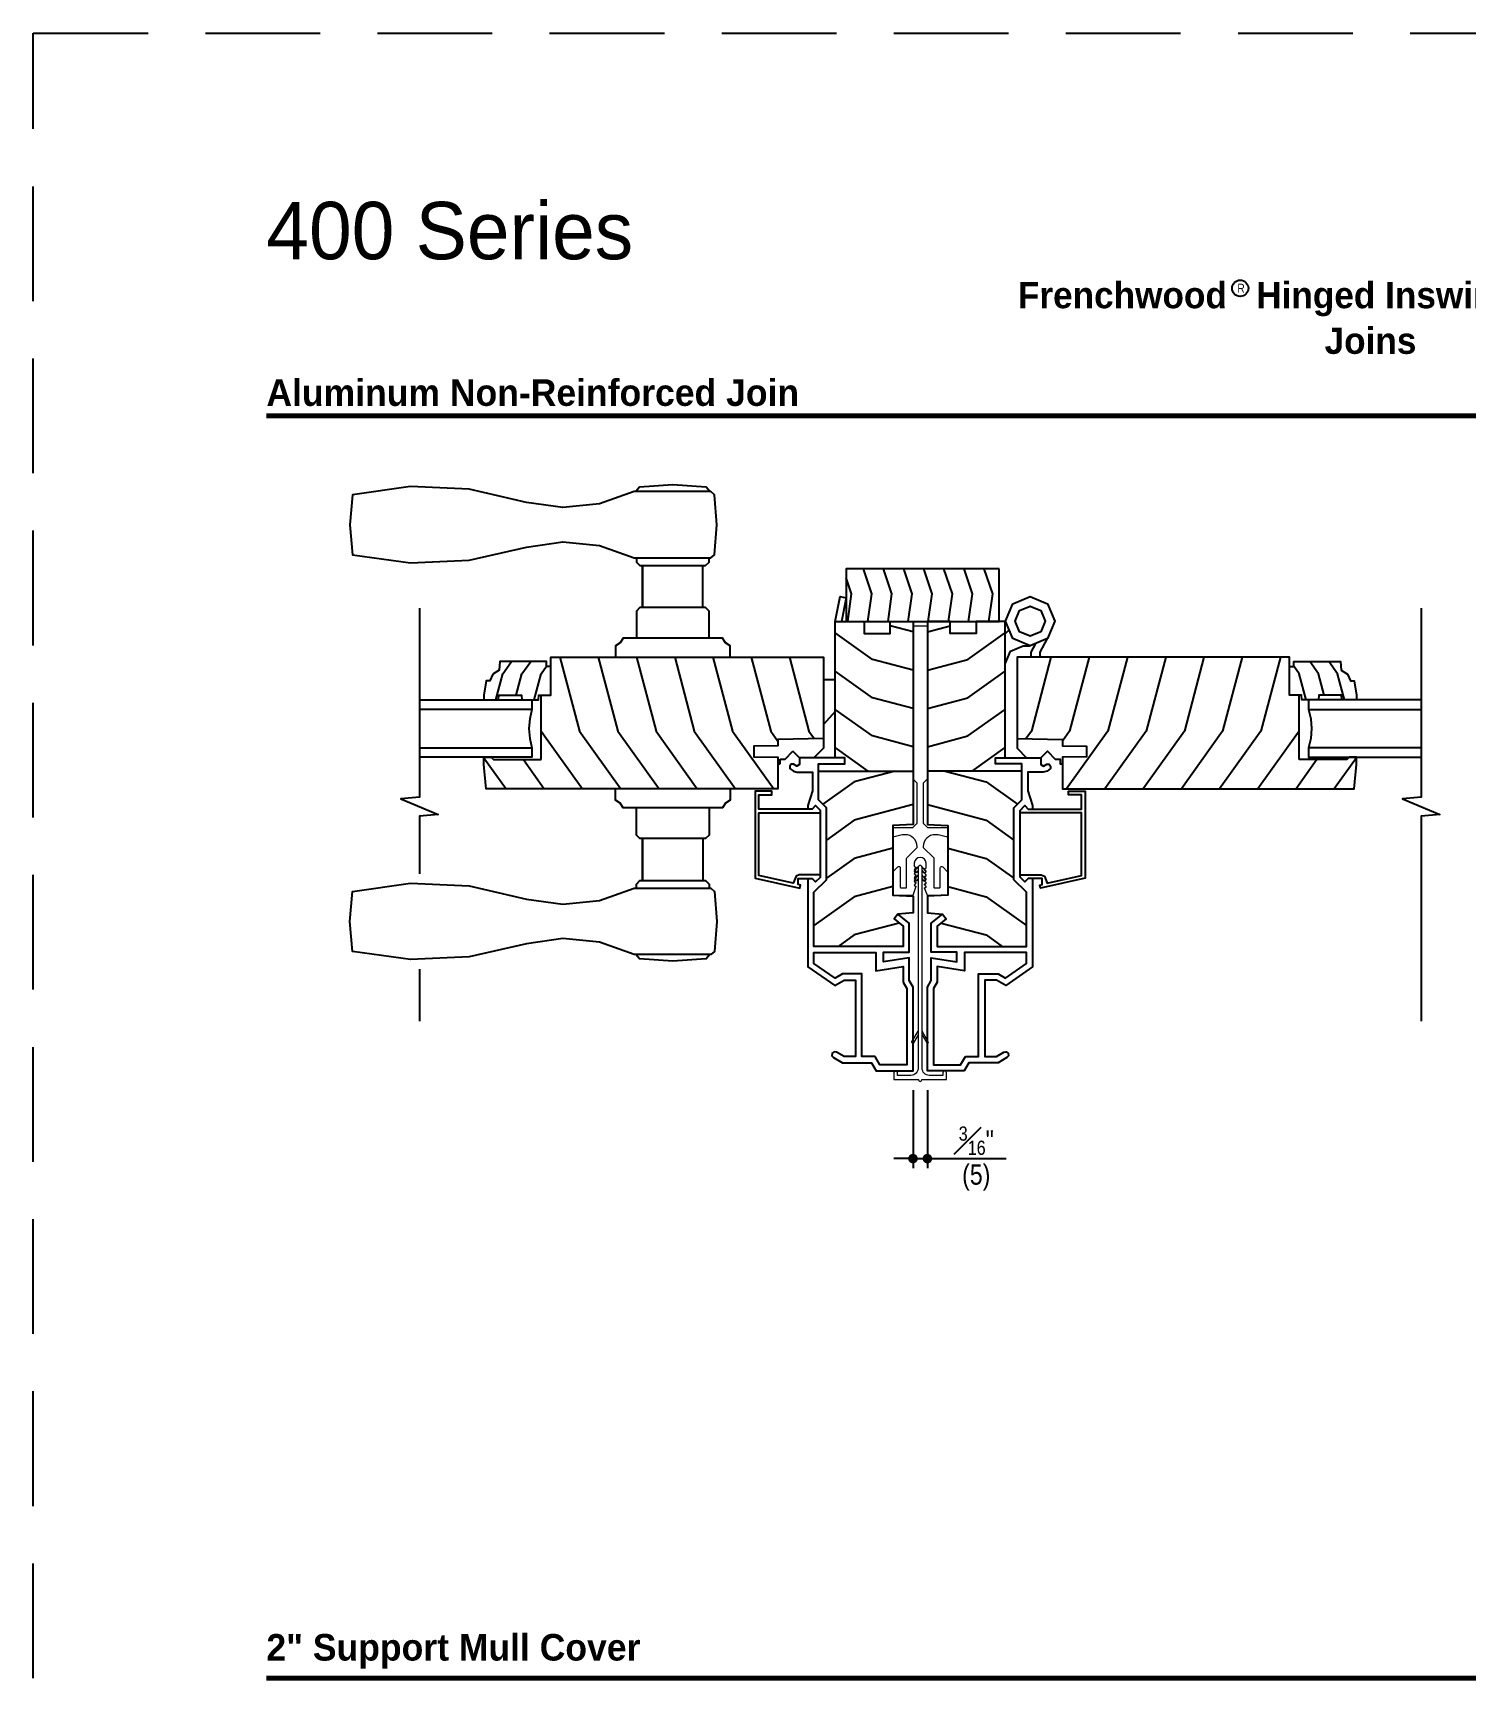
# Model space of a CAD drawing. Extents: x 0 to 204, y 0 to 88.
# Drawn here: x 34 to 52.73, y 66.22 to 88 of the extents above; entities that cross this region are included whole.
import ezdxf

# ---------------------------------------------------------------- set-up
doc = ezdxf.new("R2010")
doc.units = 0
doc.header["$LTSCALE"] = 6
doc.header["$MEASUREMENT"] = 0
doc.linetypes.add('DASHED', pattern=[0.75, 0.5, -0.25])
doc.layers.get('0').update_dxf_attribs({"linetype": 'CONTINUOUS'})
doc.layers.get('Defpoints').update_dxf_attribs({"linetype": 'CONTINUOUS'})
for name, color, linetype in [('A-ANNO-DIMS', 3, 'CONTINUOUS'), ('A-ANNO-TEXT', 4, 'CONTINUOUS'), ('A-DETL-MBND', 8, 'CONTINUOUS')]:
    doc.layers.add(name, color=color, linetype=linetype)
doc.layers.add('A-DETL-MCUT', color=6, linetype='CONTINUOUS', lineweight=20)
doc.layers.add('PLOT VIEW', color=1, linetype='DASHED', plot=False)
doc.styles.add('ADF Text', font='FRABK.TTF', dxfattribs={"width": 0.85})
doc.dimstyles.new('ADF 3 inches equals 1 foot', dxfattribs={"dimtxt": 0.265625, "dimasz": 0.125, "dimexe": 0.125, "dimexo": 0.25, "dimgap": 0.125, "dimtad": 1, "dimdec": 6, "dimzin": 3, "dimdsep": 46, "dimlunit": 4, "dimtxsty": 'ADF Text', "dimblk": 'DOT', "dimcen": 0, "dimclrd": 256, "dimclre": 256, "dimclrt": 256, "dimadec": 0, "dimazin": 0, "dimtfac": 0.7, "dimtdec": 6, "dimtix": 1, "dimtmove": 0, "dimatfit": 0, "dimldrblk": 'DOT', "dimfxl": 0, "dimfrac": 1, "dimtolj": 1, "dimtzin": 4, "dimlwd": -1, "dimlwe": -1, "dimarcsym": 0})

# ---------------------------------------------------------------- blocks, each defined once
blk = doc.blocks.new('400 Series Door Alum Join')
at = {"layer": 'A-DETL-MCUT'}
for points in [[(-5.84, -0.342, 1.000026), (-5.84, -0.295), (-5.876, -0.295), (-5.876, -0.119, -0.414214), (-5.782, -0.025), (-3.157, -0.025, 1), (-3.157, 0.027), (-5.782, 0.027, -0.414214), (-5.876, 0.121), (-5.876, 0.297), (-5.84, 0.297, 1.000026), (-5.84, 0.344), (-5.931, 0.344), (-5.931, 0.024, 1), (-5.931, -0.022), (-5.931, -0.342)], [(-2.759, -0.34), (-2.729, -0.235), (-2.729, -0.196, 0.414214), (-2.885, -0.04), (-2.895, -0.04), (-3.026, -0.172, -0.198912), (-3.04, -0.178), (-3.416, -0.178, 0.414214), (-3.426, -0.188), (-3.426, -0.25, 0.414214), (-3.416, -0.26), (-3.163, -0.26, -0.668179), (-3.149, -0.294), (-3.209, -0.354, -0.198912), (-3.223, -0.36), (-3.506, -0.36, -0.414214), (-3.526, -0.34), (-3.526, -0.109, -0.311802), (-3.513, -0.09), (-3.428, -0.058, -0.524621), (-3.421, -0.062), (-3.421, -0.067, 0.596322), (-3.406, -0.076), (-3.379, -0.058, -0.596322), (-3.371, -0.062), (-3.371, -0.067, 0.596322), (-3.356, -0.076), (-3.329, -0.058, -0.596322), (-3.321, -0.062), (-3.321, -0.067, 0.596322), (-3.306, -0.076), (-3.279, -0.058, -0.596322), (-3.271, -0.062), (-3.271, -0.067, 0.596322), (-3.256, -0.076), (-3.229, -0.058, -0.596322), (-3.221, -0.062), (-3.221, -0.067, 0.596322), (-3.206, -0.076), (-3.179, -0.058, -0.596322), (-3.171, -0.062), (-3.171, -0.067, 0.414214), (-3.161, -0.077), (-3.103, -0.077, 1), (-3.103, 0.077), (-3.141, 0.077, 0.414214), (-3.151, 0.067), (-3.151, 0.062, -0.596322), (-3.159, 0.058), (-3.186, 0.076, 0.596322), (-3.201, 0.067), (-3.201, 0.062, -0.596322), (-3.209, 0.058), (-3.236, 0.076, 0.596322), (-3.251, 0.067), (-3.251, 0.062, -0.596322), (-3.259, 0.058), (-3.286, 0.076, 0.596322), (-3.301, 0.067), (-3.301, 0.062, -0.596322), (-3.309, 0.058), (-3.336, 0.076, 0.596322), (-3.351, 0.067), (-3.351, 0.062, -0.596322), (-3.359, 0.058), (-3.386, 0.076, 0.596322), (-3.401, 0.067), (-3.401, 0.062, -0.506556), (-3.408, 0.058), (-3.512, 0.091, -0.327531), (-3.526, 0.11), (-3.526, 0.34, -0.414214), (-3.506, 0.36), (-3.223, 0.36, -0.198912), (-3.209, 0.354), (-3.149, 0.294, -0.668179), (-3.163, 0.26), (-3.416, 0.26, 0.414214), (-3.426, 0.25), (-3.426, 0.188, 0.414214), (-3.416, 0.178), (-3.04, 0.178, -0.198912), (-3.026, 0.172), (-2.895, 0.04), (-2.885, 0.04, 0.414214), (-2.729, 0.196), (-2.729, 0.235), (-2.759, 0.34, -0.498342), (-2.744, 0.36), (-2.635, 0.36), (-2.635, 0.098, 0.198912), (-2.632, 0.091), (-2.584, 0.043, 0.198912), (-2.577, 0.04), (-2.058, 0.04, 0.198912), (-2.051, 0.043), (-2.006, 0.088, -0.198912), (-1.992, 0.094), (-0.02, 0.094, -0.414214), (0, 0.074), (0, -0.074, -0.414214), (-0.02, -0.094), (-1.992, -0.094, -0.198912), (-2.006, -0.088), (-2.051, -0.043, 0.198912), (-2.058, -0.04), (-2.577, -0.04, 0.198912), (-2.584, -0.043), (-2.632, -0.091, 0.198912), (-2.635, -0.098), (-2.635, -0.36), (-2.744, -0.36, -0.498342)]]:
    blk.add_lwpolyline(points, format="xyb", close=True, dxfattribs=at)
for points in [[(-5.347, 0.027), (-5.45, 0.087, -1), (-5.438, 0.109), (-5.297, 0.027)], [(-3.307, 0.027), (-3.331, 0.047, -1), (-3.311, 0.07), (-3.26, 0.027)], [(-3.198, 0.027), (-3.222, 0.047, -1), (-3.202, 0.07), (-3.15, 0.026)], [(-5.347, -0.025), (-5.45, -0.085, 1), (-5.438, -0.106), (-5.297, -0.025)], [(-3.307, -0.025), (-3.331, -0.045, 1), (-3.311, -0.068), (-3.26, -0.025)], [(-3.198, -0.025), (-3.222, -0.045, 1), (-3.202, -0.068), (-3.15, -0.024)]]:
    blk.add_lwpolyline(points, format="xyb", dxfattribs=at)
blk = doc.blocks.new('_DOT')
at = {"color": 0, "linetype": 'ByBlock'}
blk.add_line((-0.5, 0), (-1, 0), dxfattribs=at)
at = {"color": 0, "linetype": 'ByBlock', "const_width": 0.5}
blk.add_lwpolyline([(-0.25, 0, 1), (0.25, 0, 1)], format="xyb", close=True, dxfattribs=at)
blk = doc.blocks.new('*D142')
at = {"layer": 'A-ANNO-DIMS', "transparency": 16777216}
for p, q in [((45.501, 74.187), (45.501, 73.166)), ((45.689, 74.187), (45.689, 73.166)), ((45.376, 73.291), (45.251, 73.291)), ((45.501, 73.291), (45.689, 73.291)), ((45.814, 73.291), (46.717, 73.291))]:
    blk.add_line(p, q, dxfattribs=at)
at = {"layer": 'Defpoints', "color": 0, "transparency": 16777216}
for p in [(45.501, 74.437), (45.689, 74.437), (45.689, 73.291)]:
    blk.add_point(p, dxfattribs=at)
at = {"layer": 'A-ANNO-DIMS', "transparency": 16777216, "xscale": 0.125, "yscale": 0.125, "zscale": 0.125}
blk.add_blockref('_DOT', (45.501, 73.291), dxfattribs=at)
at = {"layer": 'A-ANNO-DIMS', "transparency": 16777216, "xscale": 0.125, "yscale": 0.125, "zscale": 0.125, "rotation": 180}
blk.add_blockref('_DOT', (45.689, 73.291), dxfattribs=at)
at = {"layer": 'A-ANNO-DIMS', "transparency": 16777216, "insert": (46.328, 73.291), "char_height": 0.26562, "attachment_point": 5, "style": 'ADF Text'}
blk.add_mtext('\\A1;{\\H0.700000x;\\S3#16;}"\\P\\f [;\\fFranklin Gothic Book;(5)\\f]', dxfattribs=at)
blk = doc.blocks.new('400 Series Join Details')
at = {"layer": 'PLOT VIEW'}
blk.add_lwpolyline([(0, 88), (68, 88), (68, 0), (0, 0)], close=True, dxfattribs=at)
at = {"layer": 'A-ANNO-TEXT', "color": 8, "insert": (6.094, 82.072), "char_height": 1.5, "width": 10.85721, "attachment_point": 7, "style": 'ADF Text'}
blk.add_mtext('{\\fFranklin Gothic Demi Cond|b0|i0|c0|p34;\\W1;400 Series}', dxfattribs=at)

msp = doc.modelspace()

# ---------------------------------------------------------------- linework, layer by layer
at = {"layer": 'A-ANNO-TEXT'}
for points in [[(37.0470898, 82.9999985, 0.0625, 0.0625, 0), (65.9166686, 82.9999985, 0.125, 0.125, 0)], [(37.0470898, 66.4999985, 0.0625, 0.0625, 0), (65.9166686, 66.4999985, 0.125, 0.125, 0)]]:
    msp.add_lwpolyline(points, format="xyseb", dxfattribs=at)
msp.add_circle((49.7789096, 84.6673882), 0.1066513, dxfattribs=at).dxf.unprotected_set("ltscale", 0)
at = {"layer": 'A-DETL-MBND', "color": 145}
for p, q in [((41.9650257, 81.0434985), (41.9650257, 80.4934985)), ((42.7550257, 80.4934985), (42.7550257, 81.0434985)), ((46.7045258, 80.149381), (46.7574124, 80.2021918)), ((40.5160258, 79.1624985), (39.0470898, 79.1624985)), ((50.6735258, 79.1624985), (52.1424618, 79.1624985)), ((39.0470898, 78.6624985), (40.5160258, 78.6624985)), ((44.3290258, 78.6554985), (44.2062745, 78.5304985)), ((44.3290258, 78.7804985), (44.3290258, 78.6554985)), ((52.1424618, 78.6624985), (50.6735258, 78.6624985)), ((43.7350258, 78.4504265), (43.7662758, 78.4504265)), ((43.7662758, 78.4504265), (43.7662758, 78.5129265)), ((43.7662758, 78.5129265), (43.8287758, 78.5129265)), ((43.8287758, 78.5129265), (43.9310825, 78.6164622)), ((44.0160258, 78.5304985), (43.9310825, 78.6164622)), ((41.9650257, 76.9244985), (41.9650257, 77.4744985)), ((42.7550257, 77.4744985), (42.7550257, 76.9244985))]:
    msp.add_line(p, q, dxfattribs=at)
for points in [[(38.9325303, 81.0782262), (39.6993065, 81.1117965), (40.4472132, 81.2841572), (40.9226749, 81.3513999), (41.4004829, 81.3035987), (41.8532006, 81.1434985), (42.858802, 81.1434985), (42.9036297, 81.1845644), (42.9380257, 81.5764985), (42.9036297, 81.9684326), (42.858802, 82.0094985), (41.8532006, 82.0094985), (41.4004829, 81.8493982), (40.9226749, 81.801597), (40.4472132, 81.8688397), (39.6993065, 82.0412005), (38.9325303, 82.0747708), (38.1724218, 81.9684326), (38.1380257, 81.5764985), (38.1724218, 81.1845644)], [(46.6269311, 80.9999985), (44.6269311, 80.9999985), (44.6269311, 80.3124985), (46.6269311, 80.3124985)], [(47.2588489, 80.08923), (47.0315258, 79.9950697), (46.8042027, 80.08923), (46.7100425, 80.3165531), (46.8042027, 80.5438761), (47.0315258, 80.6380364), (47.2588489, 80.5438761), (47.3530091, 80.3165531)], [(47.1707551, 80.1773237), (47.0315258, 80.1196531), (46.8922965, 80.1773237), (46.8346258, 80.3165531), (46.8922965, 80.4557824), (47.0315258, 80.5134531), (47.1707551, 80.4557824), (47.2284258, 80.3165531)], [(40.6410258, 78.5064985), (40.6410258, 79.3494985), (40.7660258, 79.3494985), (40.7660258, 79.8434985), (44.3290258, 79.8434985), (44.3290258, 78.7804985), (43.7350258, 78.7701302), (43.7350258, 78.6864985), (43.4220258, 78.681035), (43.4220258, 78.5429619), (43.7350258, 78.5374985), (43.7350258, 78.1244985), (39.9220258, 78.1244985), (39.8910258, 78.4434985), (39.8910258, 78.5374985), (39.9850258, 78.5374985), (40.0160258, 78.5064985)], [(50.5485258, 78.5064985), (50.5485258, 79.3494985), (50.4235258, 79.3494985), (50.4235258, 79.8434985), (46.8605258, 79.8434985), (46.8605258, 78.7804985), (47.4545258, 78.7701302), (47.4545258, 78.6864985), (47.7675258, 78.681035), (47.7675258, 78.5429619), (47.4545258, 78.5374985), (47.4545258, 78.1244985), (51.2675258, 78.1244985), (51.2985258, 78.4434985), (51.2985258, 78.5374985), (51.2045258, 78.5374985), (51.1735258, 78.5064985)], [(38.9325303, 76.8897708), (39.6993065, 76.8562005), (40.4472132, 76.6838397), (40.9226749, 76.616597), (41.4004829, 76.6643982), (41.8532006, 76.8244985), (42.858802, 76.8244985), (42.9036297, 76.7834326), (42.9380257, 76.3914985), (42.9036297, 75.9995644), (42.858802, 75.9584985), (41.8532006, 75.9584985), (41.4004829, 76.1185987), (40.9226749, 76.1663999), (40.4472132, 76.0991572), (39.6993065, 75.9267965), (38.9325303, 75.8932262), (38.1724218, 75.9995644), (38.1380257, 76.3914985), (38.1724218, 76.7834326)], [(45.0044373, 74.6244985), (44.8310258, 74.6244985), (44.8310258, 75.7044985), (44.577427, 75.7044985), (44.4810946, 75.6488809), (44.2060258, 75.8414861), (44.2060258, 75.9844985), (45.0140258, 75.9844985), (45.0140258, 75.7441126), (45.3710258, 75.8006559), (45.3710258, 75.5991693), (45.4210258, 75.5125667), (45.4210258, 74.5174985), (45.0662138, 74.5174985)], [(46.1851143, 74.6244985), (46.3585258, 74.6244985), (46.3585258, 75.7044985), (46.6121246, 75.7044985), (46.708457, 75.6488809), (46.9835258, 75.8414861), (46.9835258, 75.9844985), (46.1755258, 75.9844985), (46.1755258, 75.7441126), (45.8185258, 75.8006559), (45.8185258, 75.5991693), (45.7685258, 75.5125667), (45.7685258, 74.5174985), (46.1233378, 74.5174985)]]:
    msp.add_lwpolyline(points, close=True, dxfattribs=at)
for points in [[(42.8449983, 82.0094985), (42.7965739, 82.0655661), (42.3600257, 82.0974985), (41.9234775, 82.0655661), (41.8750531, 82.0094985)], [(41.8850257, 81.1434985), (41.8850257, 81.0884985), (41.9300257, 81.0434985), (42.7900257, 81.0434985), (42.8350257, 81.0884985), (42.8350257, 81.1434985)], [(41.9650257, 80.4934985), (41.9650257, 81.0434985)], [(42.7550257, 80.4934985), (42.7550257, 81.0434985)], [(44.646979, 80.3124985), (44.697763, 80.6719985), (44.6269311, 80.8844943)], [(44.9105021, 80.3124985), (44.9612861, 80.6719985), (44.8519528, 80.9999985)], [(45.1740253, 80.3124985), (45.2248093, 80.6719985), (45.1154759, 80.9999985)], [(45.4375484, 80.3124985), (45.4883324, 80.6719985), (45.3789991, 80.9999985)], [(45.7010715, 80.3124985), (45.7518555, 80.6719985), (45.6425222, 80.9999985)], [(45.9645947, 80.3124985), (46.0153787, 80.6719985), (45.9060453, 80.9999985)], [(46.2281178, 80.3124985), (46.2789018, 80.6719985), (46.1695685, 80.9999985)], [(46.491641, 80.3124985), (46.542425, 80.6719985), (46.4330916, 80.9999985)], [(44.4850258, 80.3124985), (44.5484176, 80.6367318), (44.6269311, 80.6213815), (44.5665405, 80.3124985)], [(39.0470898, 80.4842093), (39.0470898, 78.0149304), (38.8031427, 77.9929547), (39.2910369, 77.7891649), (39.0470898, 77.7671891), (39.0470898, 77.0147708)], [(42.8350257, 80.0934985), (42.8350257, 80.4484985), (42.7900257, 80.4934985), (41.9300257, 80.4934985), (41.8850257, 80.4484985), (41.8850257, 80.0934985)], [(52.1424618, 80.4842093), (52.1424618, 78.0149304), (51.8985147, 77.9929547), (52.3864089, 77.7891649), (52.1424618, 77.7671891), (52.1424618, 75.0891923)], [(44.4850258, 78.5304985), (44.4850258, 80.3124985), (44.8610258, 80.3124985), (44.8610258, 80.1564985), (45.2028502, 80.1564985), (45.2028502, 80.3124985), (45.5010258, 80.3124985), (45.5010258, 77.6574389), (45.2350258, 77.6434985), (45.2350258, 76.7364985), (45.5010258, 76.722558), (45.5010258, 76.5022858), (45.303024, 76.4870688)], [(45.5010258, 79.6750739), (44.9716124, 79.8154019), (44.4850258, 80.1635107)], [(45.5010258, 80.1750739), (45.2028502, 80.2541093)], [(46.7045258, 78.5304985), (46.7045258, 80.3124985), (46.3285258, 80.3124985), (46.3285258, 80.1564985), (45.9867014, 80.1564985), (45.9867014, 80.3124985), (45.6885258, 80.3124985), (45.6885258, 77.6574389), (45.9545258, 77.6434985), (45.9545258, 76.7364985), (45.6885258, 76.722558), (45.6885258, 76.5022858), (45.8865276, 76.4870688)], [(45.6885258, 80.1750739), (45.9867014, 80.2541093)], [(45.6885258, 79.6750739), (46.2179392, 79.8154019), (46.7045258, 80.1635107)], [(43.1100257, 79.8434985), (43.1100257, 79.9934985), (43.0480431, 80.0315158), (43.0100257, 80.0934985), (41.7100257, 80.0934985), (41.6720084, 80.0315158), (41.6100257, 79.9934985), (41.6100257, 79.8434985)], [(46.7045258, 79.7590697), (46.7736486, 79.9259469), (46.9405258, 79.9950697), (47.0315258, 79.9950697)], [(47.0435258, 79.8434985), (47.0435258, 79.9103031), (47.1065315, 80.0261381)], [(47.1615258, 79.8434985), (47.1615258, 79.9103031), (47.2588489, 80.08923)], [(40.0080135, 79.6239425), (39.9685705, 79.5354985), (39.9220258, 79.5354985), (39.8910258, 79.3494985), (39.8910258, 79.2874985), (40.0816015, 79.2874985), (40.0870258, 79.3494985), (40.3830258, 79.3494985), (40.3884501, 79.2874985), (40.6046015, 79.2874985), (40.6100258, 79.3494985), (40.7660258, 79.3494985), (40.7660258, 79.7254985), (40.7090258, 79.7254985), (40.7090258, 79.7874985), (40.0986496, 79.7874985), (40.0889873, 79.6770589), (40.0080135, 79.6239425)], [(40.048122, 79.2874985), (40.1384945, 79.6284453), (40.2522827, 79.7874985)], [(40.3145559, 79.3494985), (40.3884945, 79.6284453), (40.5022827, 79.7874985)], [(40.548122, 79.2874985), (40.6384945, 79.6284453), (40.7090258, 79.727034)], [(40.8852064, 79.8434985), (41.1410258, 78.8783727), (41.6803547, 78.1244985)], [(41.3852064, 79.8434985), (41.6410258, 78.8783727), (42.1803547, 78.1244985)], [(41.8852064, 79.8434985), (42.1410258, 78.8783727), (42.6803547, 78.1244985)], [(42.3852064, 79.8434985), (42.6410258, 78.8783727), (43.1803547, 78.1244985)], [(42.8852064, 79.8434985), (43.1410258, 78.8783727), (43.6803547, 78.1244985)], [(43.3852064, 79.8434985), (43.6410258, 78.8783727), (43.7350258, 78.7469794)], [(43.8852064, 79.8434985), (44.1410258, 78.8783727), (44.2124952, 78.7784727)], [(47.3043452, 79.8434985), (47.0485258, 78.8783727), (46.9770564, 78.7784727)], [(47.8043452, 79.8434985), (47.5485258, 78.8783727), (47.4545258, 78.7469794)], [(48.3043452, 79.8434985), (48.0485258, 78.8783727), (47.5091969, 78.1244985)], [(48.8043452, 79.8434985), (48.5485258, 78.8783727), (48.0091969, 78.1244985)], [(49.3043452, 79.8434985), (49.0485258, 78.8783727), (48.5091969, 78.1244985)], [(49.8043452, 79.8434985), (49.5485258, 78.8783727), (49.0091969, 78.1244985)], [(50.3043452, 79.8434985), (50.0485258, 78.8783727), (49.5091969, 78.1244985)], [(51.1815381, 79.6239425), (51.2209811, 79.5354985), (51.2675258, 79.5354985), (51.2985258, 79.3494985), (51.2985258, 79.2874985), (51.1079501, 79.2874985), (51.1025258, 79.3494985), (50.8065258, 79.3494985), (50.8011015, 79.2874985), (50.5849501, 79.2874985), (50.5795258, 79.3494985), (50.4235258, 79.3494985), (50.4235258, 79.7254985), (50.4805258, 79.7254985), (50.4805258, 79.7874985), (51.090902, 79.7874985), (51.1005643, 79.6770589), (51.1815381, 79.6239425)], [(50.6414296, 79.2874985), (50.5510571, 79.6284453), (50.4805258, 79.727034)], [(50.8749957, 79.3494985), (50.8010571, 79.6284453), (50.6872689, 79.7874985)], [(51.1414296, 79.2874985), (51.0510571, 79.6284453), (50.9372689, 79.7874985)], [(44.4850258, 79.5509985), (44.3290257, 79.5509985)], [(45.5010258, 79.1750739), (44.9716124, 79.3154019), (44.4850258, 79.6635107)], [(45.6885258, 79.1750739), (46.2179392, 79.3154019), (46.7045258, 79.6635107)], [(39.0470898, 79.2874985), (40.5160258, 79.2874985), (40.5160258, 79.1624985), (40.4893875, 79.0403822), (40.4804081, 78.9124985), (40.4893875, 78.7846148), (40.5160258, 78.6624985), (40.5160258, 78.5374985), (39.0470898, 78.5374985)], [(52.1424618, 79.2874985), (50.6735258, 79.2874985), (50.6735258, 79.1624985), (50.7001641, 79.0403822), (50.7091435, 78.9124985), (50.7001641, 78.7846148), (50.6735258, 78.6624985), (50.6735258, 78.5374985), (52.1424618, 78.5374985)], [(44.4850258, 79.1339873), (44.3290257, 78.9644985)], [(45.5010258, 78.6750739), (44.9716124, 78.8154019), (44.4850258, 79.1635107)], [(45.6885258, 78.6750739), (46.2179392, 78.8154019), (46.7045258, 79.1635107)], [(40.6410258, 78.8783727), (41.1803547, 78.1244985)], [(50.5485258, 78.8783727), (50.0091969, 78.1244985)], [(44.9138182, 78.3567485), (44.4850258, 78.6635107)], [(46.2757334, 78.3567485), (46.7045258, 78.6635107)], [(46.8605258, 78.7804985), (46.8605258, 78.6554985), (46.9832771, 78.5304985), (47.1735258, 78.5304985), (47.2584691, 78.6164622), (47.3607758, 78.5129265), (47.4232758, 78.5129265), (47.4232758, 78.4504265), (47.4545258, 78.4504265)], [(39.8910258, 78.5289225), (40.1803547, 78.1244985)], [(40.4070682, 78.5064985), (40.6803547, 78.1244985)], [(44.1260258, 76.9531077), (44.1260258, 75.7998408), (44.476957, 75.5541161), (44.598863, 75.6244985), (44.7510258, 75.6244985), (44.7510258, 74.6244985), (44.598863, 74.6244985), (44.5002089, 74.6814564), (44.469338, 74.6863092), (44.4443828, 74.6674996), (44.4405708, 74.636483), (44.4602089, 74.6121744), (44.577427, 74.5444985), (44.9582493, 74.5444985), (45.0200258, 74.4374985), (45.5010258, 74.4374985), (45.5010258, 75.5340027), (45.4510258, 75.6206052), (45.4510258, 75.9145731), (45.1140258, 75.8611976), (45.1140258, 75.9887408), (45.4510258, 75.9887408), (45.4510258, 76.3684751), (45.303024, 76.4870688), (45.252999, 76.4246389), (45.3710258, 76.3300641), (45.3710258, 76.0644985), (44.2060258, 76.0644985), (44.2060258, 76.7722183), (44.3695281, 76.9357206), (44.3695281, 77.8764948), (44.2660258, 77.9799971), (44.2660258, 78.4504985), (44.6100258, 78.4504985), (44.6100258, 78.5304985), (44.0160258, 78.5304985), (44.0160258, 78.440564), (43.9817825, 78.4207936), (43.9375247, 78.4463459), (43.9065252, 78.4463449), (43.8910258, 78.4194985), (43.8910258, 78.3916336), (43.936408, 78.3549305), (43.9850258, 78.3437168), (44.1860258, 78.3437168), (44.1860258, 78.0991068), (44.1260249, 77.9051526), (44.1260249, 77.8591077)], [(47.0635258, 76.9531077), (47.0635258, 75.7998408), (46.7125946, 75.5541161), (46.5906886, 75.6244985), (46.4385258, 75.6244985), (46.4385258, 74.6244985), (46.5906886, 74.6244985), (46.6893427, 74.6814564), (46.7202136, 74.6863092), (46.7451688, 74.6674996), (46.7489808, 74.636483), (46.7293427, 74.6121744), (46.6121246, 74.5444985), (46.2313023, 74.5444985), (46.1695258, 74.4374985), (45.6885258, 74.4374985), (45.6885258, 75.5340027), (45.7385258, 75.6206052), (45.7385258, 75.9145731), (46.0755258, 75.8611976), (46.0755258, 75.9887408), (45.7385258, 75.9887408), (45.7385258, 76.3684751), (45.8865276, 76.4870688), (45.9365526, 76.4246389), (45.8185258, 76.3300641), (45.8185258, 76.0644985), (46.9835258, 76.0644985), (46.9835258, 76.7722183), (46.8200235, 76.9357206), (46.8200235, 77.8764948), (46.9235258, 77.9799971), (46.9235258, 78.4504985), (46.5795258, 78.4504985), (46.5795258, 78.5304985), (47.1735258, 78.5304985), (47.1735258, 78.440564), (47.2077691, 78.4207936), (47.2520269, 78.4463459), (47.2830264, 78.4463449), (47.2985258, 78.4194985), (47.2985258, 78.3916336), (47.2531436, 78.3549305), (47.2045258, 78.3437168), (47.0035258, 78.3437168), (47.0035258, 78.0991068), (47.0635268, 77.9051526), (47.0635268, 77.8591077)], [(50.7824834, 78.5064985), (50.5091969, 78.1244985)], [(51.2985258, 78.5289225), (51.0091969, 78.1244985)], [(44.2660258, 78.3567485), (45.5010258, 78.3567485)], [(45.2688656, 78.3567485), (44.7327258, 78.2146375), (44.3238786, 77.9221443)], [(46.9235258, 78.3567485), (45.6885258, 78.3567485)], [(45.920686, 78.3567485), (46.4568258, 78.2146375), (46.865673, 77.9221443)], [(43.1100257, 78.1244985), (43.1100257, 77.9744985), (43.0480431, 77.9364812), (43.0100257, 77.8744985), (41.7100257, 77.8744985), (41.6720084, 77.9364812), (41.6100257, 77.9744985), (41.6100257, 78.1244985)], [(44.2895281, 77.0001077), (44.0140873, 77.0001077), (43.9712388, 76.9828948), (43.9348563, 76.8923273), (43.4850258, 76.9938615), (43.4850258, 77.8121077), (44.2895281, 77.8121077), (44.2895281, 77.8433577), (44.2281862, 77.9046996), (44.1825943, 77.8591077), (43.4850258, 77.8591077), (43.4850258, 78.0464985), (43.6570265, 78.0464985), (43.6570265, 78.0934985), (43.4380258, 78.0934985), (43.4380258, 76.9562877), (44.0218036, 76.8245195), (44.0315089, 76.8675173), (44.0010258, 76.8743978), (44.0010258, 76.9531077), (44.1825943, 76.9531077), (44.2281862, 76.9075158), (44.2895281, 76.9688577), (44.2895281, 77.8121077)], [(46.9000235, 77.0001077), (47.1754643, 77.0001077), (47.2183128, 76.9828948), (47.2546953, 76.8923273), (47.7045258, 76.9938615), (47.7045258, 77.8121077), (46.9000235, 77.8121077), (46.9000235, 77.8433577), (46.9613654, 77.9046996), (47.0069573, 77.8591077), (47.7045258, 77.8591077), (47.7045258, 78.0464985), (47.5325251, 78.0464985), (47.5325251, 78.0934985), (47.7515258, 78.0934985), (47.7515258, 76.9562877), (47.167748, 76.8245195), (47.1580427, 76.8675173), (47.1885258, 76.8743978), (47.1885258, 76.9531077), (47.0069573, 76.9531077), (46.9613654, 76.9075158), (46.9000235, 76.9688577), (46.9000235, 77.8121077)], [(42.8350257, 77.8744985), (42.8350257, 77.5194985), (42.7900257, 77.4744985), (41.9300257, 77.4744985), (41.8850257, 77.5194985), (41.8850257, 77.8744985)], [(45.5010258, 77.9182856), (44.7327258, 77.7146375), (44.3695281, 77.4548024)], [(45.6885258, 77.9182856), (46.4568258, 77.7146375), (46.8200235, 77.4548024)], [(41.9650257, 77.4744985), (41.9650257, 76.9244985)], [(42.7550257, 77.4744985), (42.7550257, 76.9244985)], [(45.2350258, 77.3477788), (44.7327258, 77.2146375), (44.3695281, 76.9548024)], [(45.9545258, 77.3477788), (46.4568258, 77.2146375), (46.8200235, 76.9548024)], [(41.8850257, 76.8244985), (41.8850257, 76.8794985), (41.9300257, 76.9244985), (42.7900257, 76.9244985), (42.8350257, 76.8794985), (42.8350257, 76.8244985)], [(45.2350258, 76.8477788), (44.7327258, 76.7146375), (44.2060258, 76.3378313)], [(45.9545258, 76.8477788), (46.4568258, 76.7146375), (46.9835258, 76.3378313)], [(45.3206083, 76.3704636), (44.7327258, 76.2146375), (44.5228614, 76.0644985)], [(45.8689433, 76.3704636), (46.4568258, 76.2146375), (46.6666903, 76.0644985)], [(42.8449983, 75.9584985), (42.7965739, 75.9024308), (42.3600257, 75.8704985), (41.9234775, 75.9024308), (41.8750531, 75.9584985)], [(39.0470898, 75.7682262), (39.0470898, 75.0891923)]]:
    msp.add_lwpolyline(points, dxfattribs=at)
at = {"layer": 'A-DETL-MBND', "color": 145, "const_width": 0.0000001}
for points in [[(40.1410258, 79.1624985), (40.1410258, 78.6624985)], [(40.3302244, 78.6624985), (40.3302244, 78.7014985), (40.4491581, 78.7495967), (40.4491581, 79.0754002), (40.3302244, 79.1234985), (40.3302244, 79.1624985)], [(50.8593272, 78.6624985), (50.8593272, 78.7014985), (50.7403935, 78.7495967), (50.7403935, 79.0754002), (50.8593272, 79.1234985), (50.8593272, 79.1624985)], [(51.0485258, 79.1624985), (51.0485258, 78.6624985)]]:
    msp.add_lwpolyline(points, dxfattribs=at)

# ---------------------------------------------------------------- block references
at = {"layer": 'A-ANNO-TEXT', "xscale": 0.5, "yscale": 0.5, "zscale": 0.5}
msp.add_blockref('400 Series Join Details', (34.000002, 43.9999985), dxfattribs=at)
at = {"layer": 'A-DETL-MBND', "rotation": 90}
msp.add_blockref('400 Series Door Alum Join', (45.5950258, 80.2543766), dxfattribs=at)

# ---------------------------------------------------------------- texts
at = {"layer": 'A-ANNO-TEXT', "line_spacing_factor": 1.04, "style": 'ADF Text'}
for s, insert, char_height, width, attachment_point in [('{\\fFranklin Gothic Book|b1|i0|c0|p34;\\W1;Frenchwood   Hinged Inswing Patio Doors\\PJoins}', (51.4818792, 84.7499985), 0.34375, 28.869578845, 2), ('\\A1;{\\fFranklin Gothic Book|b1|i0|c0|p34;\\W1;Aluminum Non-Reinforced Join}', (37.0470898, 83.1249985), 0.347222222, 12.297368574, 7), ('\\A1;{\\fFranklin Gothic Book|b1|i0|c0|p34;\\W1;2" Support Mull Cover}', (37.0470898, 66.6249985), 0.347222222, 12.297368574, 7)]:
    msp.add_mtext(s, dxfattribs=dict(at, insert=insert, char_height=char_height, width=width, attachment_point=attachment_point))
at = {"layer": 'A-ANNO-TEXT', "insert": (49.7895203, 84.6673882), "char_height": 0.1181641, "width": 0.266745427, "attachment_point": 5, "style": 'ADF Text'}
msp.add_mtext('R', dxfattribs=at)

# ---------------------------------------------------------------- dimensions: what is measured, and where the dimension line sits
at = {"layer": 'A-ANNO-DIMS'}
dim = msp.add_linear_dim(base=(45.6885258, 73.2911782), p1=(45.5010258, 74.4374985), p2=(45.6885258, 74.4374985), dimstyle='ADF 3 inches equals 1 foot', override={"dimpost": '\\X\\f'}, dxfattribs=at)
dim.commit()
dim.dimension.update_dxf_attribs({"geometry": '*D142', "text_midpoint": (46.3275249, 73.2911782), "dimtype": 160})

doc.saveas('drawing.dxf')
